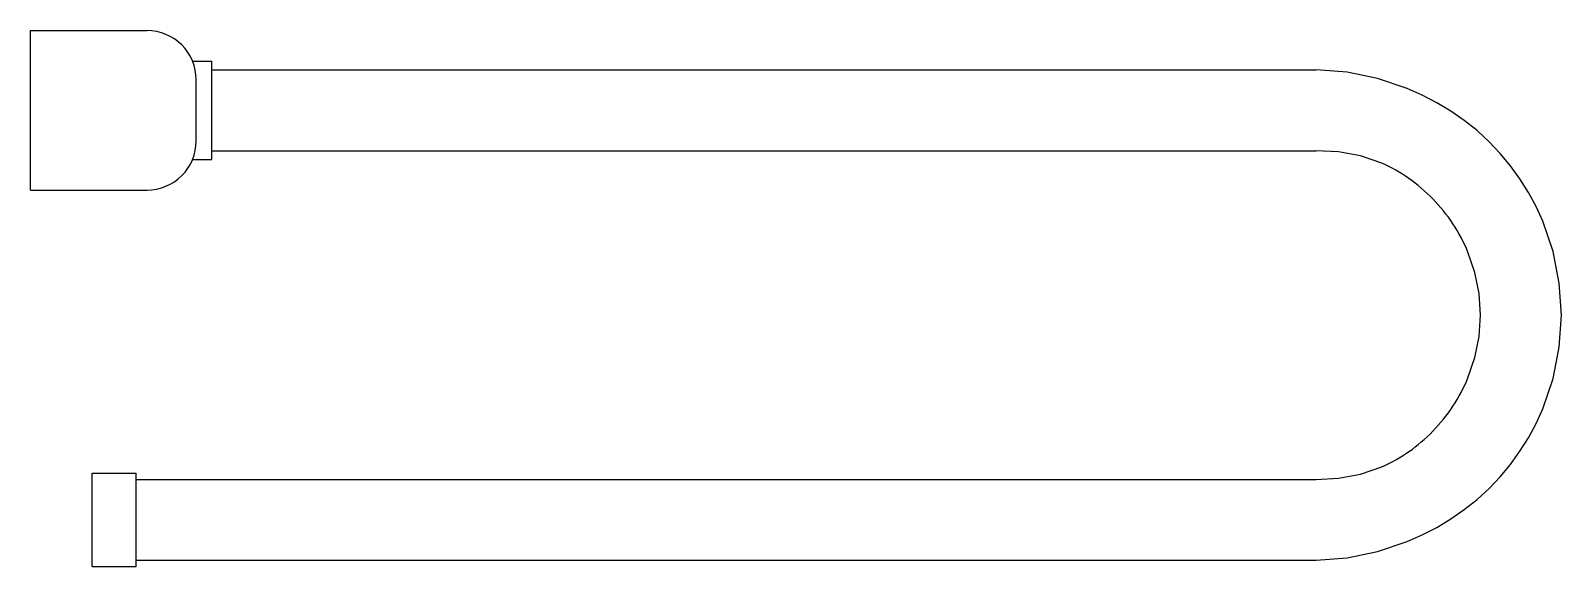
# Model space of a CAD drawing. Extents: x -0.186 to 0.438, y 83.958 to 84.176.
import ezdxf

# ---------------------------------------------------------------- set-up
doc = ezdxf.new("R2010")
doc.units = 0
doc.header["$LTSCALE"] = 0.224
doc.header["$MEASUREMENT"] = 0
doc.linetypes.add('CONTINU', pattern=[0])
doc.layers.get('0').update_dxf_attribs({"linetype": 'CONTINUOUS'})

msp = doc.modelspace()

# ---------------------------------------------------------------- linework, layer by layer
at = {"linetype": 'CONTINU'}
for points in [[(-0.18587, 84.17616), (-0.13837, 84.17616)], [(-0.18587, 84.11116), (-0.18587, 84.17616)], [(-0.11983, 84.16366), (-0.11204, 84.16366)], [(-0.11204, 84.12366), (-0.11204, 84.16366)], [(-0.11204, 84.16016), (0.33822, 84.16016)], [(0.43822, 84.06016), (0.43737, 84.07321), (0.43481, 84.08605), (0.4306, 84.09843), (0.42789, 84.1044), (0.4248, 84.11017), (0.42132, 84.11572), (0.41747, 84.12105), (0.41327, 84.12611), (0.40873, 84.13087), (0.40383, 84.13537), (0.39865, 84.13952), (0.3932, 84.14331), (0.38745, 84.14677), (0.38149, 84.14985), (0.37534, 84.15255), (0.36331, 84.15659), (0.35087, 84.15917), (0.33822, 84.16016)], [(-0.11837, 84.13116), (-0.11837, 84.15616)], [(-0.11983, 84.12366), (-0.11204, 84.12366)], [(-0.11204, 84.12716), (0.33822, 84.12716)], [(-0.18587, 84.11116), (-0.13837, 84.11116)], [(0.33822, 83.96016), (0.35087, 83.96116), (0.36331, 83.96374), (0.37534, 83.96778), (0.38149, 83.97048), (0.38745, 83.97356), (0.3932, 83.97702), (0.39865, 83.98081), (0.40383, 83.98496), (0.40873, 83.98945), (0.41326, 83.99422), (0.41747, 83.99928), (0.42132, 84.00461), (0.4248, 84.01016), (0.42789, 84.01592), (0.4306, 84.0219), (0.43481, 84.03428), (0.43737, 84.04712), (0.43822, 84.06016)], [(-0.16078, 83.99566), (-0.14278, 83.99566)], [(-0.16078, 83.95766), (-0.16078, 83.99566)], [(-0.14278, 83.95766), (-0.14278, 83.99566)], [(-0.14278, 83.99316), (0.33822, 83.99316)], [(-0.14278, 83.96016), (0.33822, 83.96016)], [(-0.16078, 83.95766), (-0.14278, 83.95766)]]:
    msp.add_lwpolyline(points, dxfattribs=at)
for points in [[(-0.11837, 84.15616, 0.414219), (-0.13837, 84.17616)], [(-0.13837, 84.11116, 0.414219), (-0.11837, 84.13116)], [(0.40522, 84.06016), (0.40465, 84.06891), (0.40294, 84.07751), (0.40013, 84.0858, 0.095146), (0.3858, 84.10754, 0.047014), (0.37602, 84.11587, 0.051348), (0.36501, 84.12206), (0.35637, 84.12504), (0.34735, 84.12673), (0.33822, 84.12716)], [(0.33822, 83.99316), (0.34735, 83.9936), (0.35637, 83.99529), (0.36501, 83.99826, 0.051354), (0.37602, 84.00446, 0.047005), (0.3858, 84.01279, 0.09515), (0.40013, 84.03452), (0.40294, 84.04282), (0.40465, 84.05142), (0.40522, 84.06016)]]:
    msp.add_lwpolyline(points, format="xyb", dxfattribs=at)

doc.saveas('drawing.dxf')
